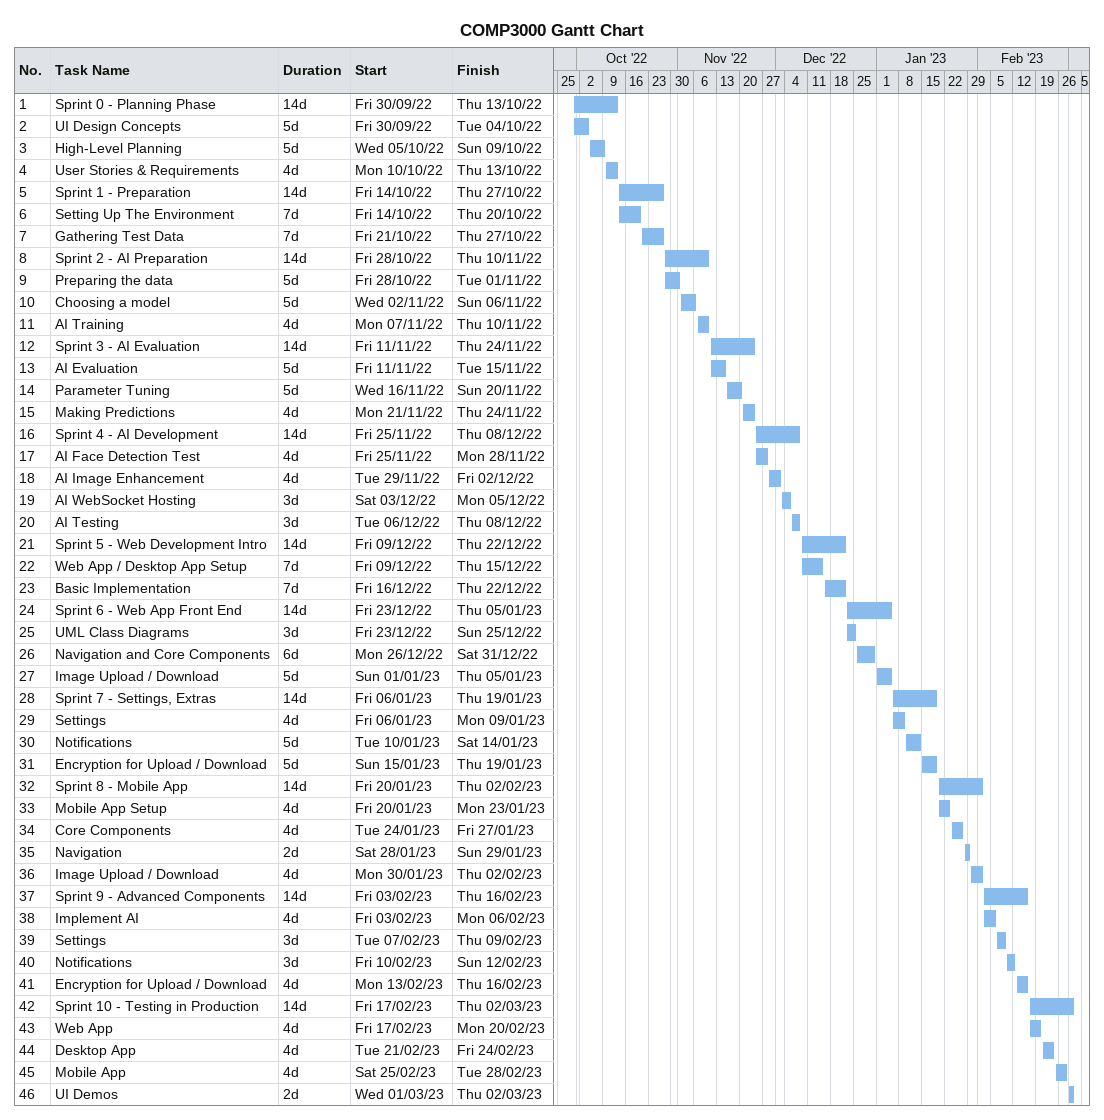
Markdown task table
COMP3000 Gantt Chart

| ID | Task | Duration | Start | Finish |
|---|---|---|---|---|
| 1 | Sprint 0 - Planning Phase | 14d | 2022-09-30 | 2022-10-13 |
| 2 | UI Design Concepts | 5d | 2022-09-30 | 2022-10-04 |
| 3 | High-Level Planning | 5d | 2022-10-05 | 2022-10-09 |
| 4 | User Stories & Requirements | 4d | 2022-10-10 | 2022-10-13 |
| 5 | Sprint 1 - Preparation | 14d | 2022-10-14 | 2022-10-27 |
| 6 | Setting Up The Environment | 7d | 2022-10-14 | 2022-10-20 |
| 7 | Gathering Test Data | 7d | 2022-10-21 | 2022-10-27 |
| 8 | Sprint 2 - AI Preparation | 14d | 2022-10-28 | 2022-11-10 |
| 9 | Preparing the data | 5d | 2022-10-28 | 2022-11-01 |
| 10 | Choosing a model | 5d | 2022-11-02 | 2022-11-06 |
| 11 | AI Training | 4d | 2022-11-07 | 2022-11-10 |
| 12 | Sprint 3 - AI Evaluation | 14d | 2022-11-11 | 2022-11-24 |
| 13 | AI Evaluation | 5d | 2022-11-11 | 2022-11-15 |
| 14 | Parameter Tuning | 5d | 2022-11-16 | 2022-11-20 |
| 15 | Making Predictions | 4d | 2022-11-21 | 2022-11-24 |
| 16 | Sprint 4 - AI Development | 14d | 2022-11-25 | 2022-12-08 |
| 17 | AI Face Detection Test | 4d | 2022-11-25 | 2022-11-28 |
| 18 | AI Image Enhancement | 4d | 2022-11-29 | 2022-12-02 |
| 19 | AI WebSocket Hosting | 3d | 2022-12-03 | 2022-12-05 |
| 20 | AI Testing | 3d | 2022-12-06 | 2022-12-08 |
| 21 | Sprint 5 - Web Development Intro | 14d | 2022-12-09 | 2022-12-22 |
| 22 | Web App / Desktop App Setup | 7d | 2022-12-09 | 2022-12-15 |
| 23 | Basic Implementation | 7d | 2022-12-16 | 2022-12-22 |
| 24 | Sprint 6 - Web App Front End | 14d | 2022-12-23 | 2023-01-05 |
| 25 | UML Class Diagrams | 3d | 2022-12-23 | 2022-12-25 |
| 26 | Navigation and Core Components | 6d | 2022-12-26 | 2022-12-31 |
| 27 | Image Upload / Download | 5d | 2023-01-01 | 2023-01-05 |
| 28 | Sprint 7 - Settings, Extras | 14d | 2023-01-06 | 2023-01-19 |
| 29 | Settings | 4d | 2023-01-06 | 2023-01-09 |
| 30 | Notifications | 5d | 2023-01-10 | 2023-01-14 |
| 31 | Encryption for Upload / Download | 5d | 2023-01-15 | 2023-01-19 |
| 32 | Sprint 8 - Mobile App | 14d | 2023-01-20 | 2023-02-02 |
| 33 | Mobile App Setup | 4d | 2023-01-20 | 2023-01-23 |
| 34 | Core Components | 4d | 2023-01-24 | 2023-01-27 |
| 35 | Navigation | 2d | 2023-01-28 | 2023-01-29 |
| 36 | Image Upload / Download | 4d | 2023-01-30 | 2023-02-02 |
| 37 | Sprint 9 - Advanced Components | 14d | 2023-02-03 | 2023-02-16 |
| 38 | Implement AI | 4d | 2023-02-03 | 2023-02-06 |
| 39 | Settings | 3d | 2023-02-07 | 2023-02-09 |
| 40 | Notifications | 3d | 2023-02-10 | 2023-02-12 |
| 41 | Encryption for Upload / Download | 4d | 2023-02-13 | 2023-02-16 |
| 42 | Sprint 10 - Testing in Production | 14d | 2023-02-17 | 2023-03-02 |
| 43 | Web App | 4d | 2023-02-17 | 2023-02-20 |
| 44 | Desktop App | 4d | 2023-02-21 | 2023-02-24 |
| 45 | Mobile App | 4d | 2023-02-25 | 2023-02-28 |
| 46 | UI Demos | 2d | 2023-03-01 | 2023-03-02 |
